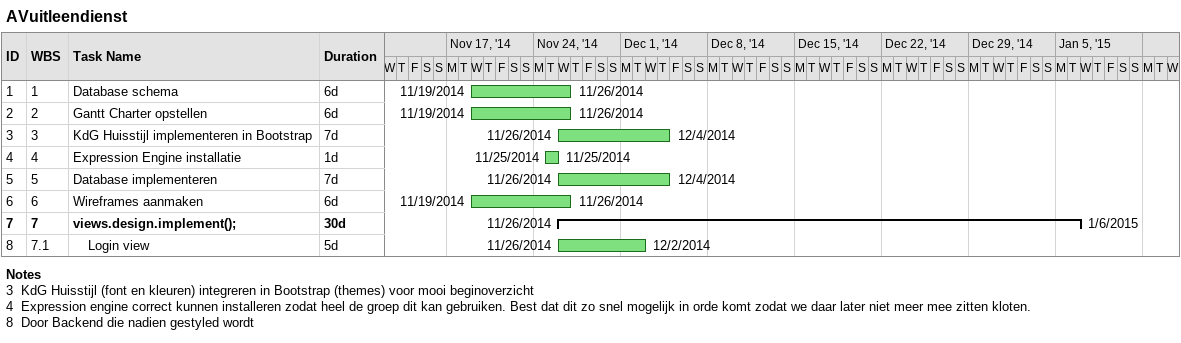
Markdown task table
AVuitleendienst

| ID | WBS | Task | Duration | Start | Finish |
|---|---|---|---|---|---|
| 1 | 1 | Database schema | 6d | 2014-11-19 | 2014-11-26 |
| 2 | 2 | Gantt Charter opstellen | 6d | 2014-11-19 | 2014-11-26 |
| 3 | 3 | KdG Huisstijl implementeren in Bootstrap | 7d | 2014-11-26 | 2014-12-04 |
| 4 | 4 | Expression Engine installatie | 1d | 2014-11-25 | 2014-11-25 |
| 5 | 5 | Database implementeren | 7d | 2014-11-26 | 2014-12-04 |
| 6 | 6 | Wireframes aanmaken | 6d | 2014-11-19 | 2014-11-26 |
| 7 | 7 | **views.design.implement();** | 30d | 2014-11-26 | 2015-01-06 |
| 8 | 7.1 | Login view | 5d | 2014-11-26 | 2014-12-02 |

Notes
- 3: KdG Huisstijl (font en kleuren) integreren in Bootstrap (themes) voor mooi beginoverzicht
- 4: Expression engine correct kunnen installeren zodat heel de groep dit kan gebruiken. Best dat dit zo snel mogelijk in orde komt zodat we daar later niet meer mee zitten kloten.
- 8: Door Backend die nadien gestyled wordt
